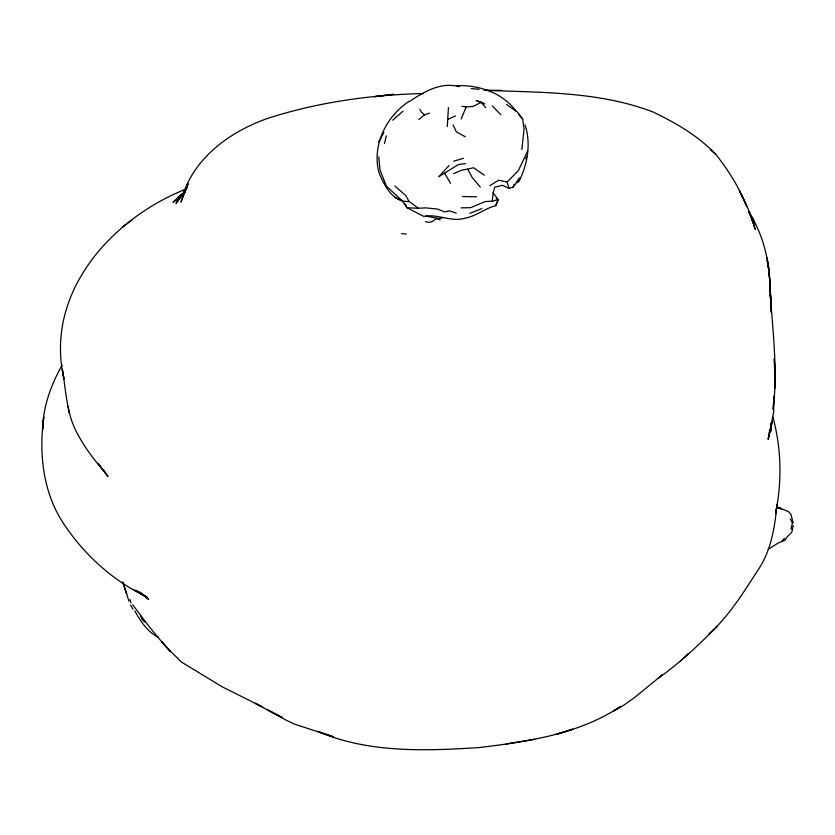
<?xml version="1.0" encoding="UTF-8"?>
<svg xmlns="http://www.w3.org/2000/svg" width="835" height="835" viewBox="0 0 835 835"><rect width="100%" height="100%" fill="white"/><g stroke="black" fill="none" stroke-linecap="round" stroke-linejoin="round"><path stroke-width="1.25" d="M771.373 422.562L771.279 431.017L771.112 423.533M770.256 294.88L771.425 309.91L770.277 290.778L771.3 312.363L769.494 277.46M773.419 403.43L773.147 409.421C777.761 371.377 773.022 332.988 770.308 294.953M448.437 107.621L447.309 126.565M775.13 388.233L774.295 358.726L774.88 369.738M773.628 398.639L773.732 396.249L773.742 411.77L768.221 439.127L769.766 430.223M793.25 525.539L791.81 532.271L786.706 537.281L785.14 540.13L777.803 543.241L768.221 549.346M777.354 503.755L775.59 513.295C782.051 481.482 781.476 448.52 772.897 417.135M461.139 207.863L470.616 207.675L485.25 201.559L492.222 201.162L493.151 192.791L494.831 187.176L502.493 185.318L508.985 188.334L512.982 187.259L520.476 177.625L517.731 179.89M776.654 507.565C774.515 529.766 770.34 552.426 757.314 571.098C742.973 593.247 728.757 616.303 709.009 634.068L717.088 626.5C698.749 644.87 679.888 663.021 658.565 677.926L662.76 674.503L634.256 697.747L623.922 705.116L613.798 710.877L620.259 706.734C578.269 734.299 527.553 741.751 478.685 747.596C424.764 750.999 368.235 753.128 317.53 731.324L333.175 736.731L294.463 724.122L285.695 719.927L255.26 703.258L261.898 706.692L222.214 686.829L181.289 661.957L164.485 645.142L148.839 626.198L132.723 604.801M408.722 101.62C385.937 116.545 371.199 146.73 379.361 173.732C384.737 186.174 393.16 202.717 409.077 201.454L418.387 208.239L425.62 207.863L437.644 209.074L444.69 211.944L449.428 210.785L456.307 213.196M769.776 430.077L769.473 432.478L769.87 430.015M521.854 149.538L524.088 128.903L522.585 119.008L517.303 111.953L506.438 104.438M769.922 431.653L772.198 421.518L768.221 439.127M384.476 143.62L386.261 135.875M516.27 182.009L518.838 181.706C527.511 164.589 531.321 143.39 524.985 124.843M790.985 529.338L792.363 522.961L790.39 519.026M378.746 156.938L380.061 170.225L386.365 186.028L402.543 201.214L407.094 207.811L423.742 216.39C437.603 213.478 450.837 222.34 464.844 218.238C476.023 216.286 484.822 208.447 495.698 205.681L498.224 199.68L493.151 192.791M512.982 187.259L514.183 184.191M461.16 118.977L466.16 106.922L473.038 106.442L481.158 102.308L484.676 103.832L476.211 100.471L481.158 102.308L485.74 107.725M495.698 205.681L498.224 199.68L496.199 198.49M527.626 151.083L518.305 170.737L507.137 181.936L498.495 180.276L489.936 185.673M186.716 188.052L182.228 197.206C193.877 157.606 230.439 131.398 267.889 118.319C317.999 102.183 371.074 94.731 423.606 93.551M378.683 141.94L383.881 132.494M62.093 365.083C51.039 384.851 42.982 406.76 42.616 429.618L43.785 416.936C38.974 451.756 42.575 489.289 61.153 519.798C81.987 552.76 111.723 580.367 147.106 597.077L134.529 590.053L144.538 595.835L139.706 592.526M525.633 158.838L526.895 156.75M187.27 186.915L176.081 203.615L183.157 193.511L176.081 202.07L185.339 191.539M449.011 165.643L438.667 176.79L458.269 164.62L465.439 163.597M781.925 541.08L784.472 538.398M687.299 654.807L688.551 653.648L679.648 661.644M185.182 191.528L172.991 202.31L183.637 193.146M392.721 120.177L403.023 111.191M186.758 188.762C111.535 218.206 44.057 293.179 64.013 379.153L62.343 369.425C65.902 389.82 66.372 411.237 75.588 430.14C83.416 445.9 94.104 459.981 105.617 473.205L98.405 463.947L108.018 476.493L102.809 469.186M418.867 119.457L424.535 114.844L429.534 113.122M184.932 191.925L183.324 193.198L185.255 191.685M184.566 192.217L177.636 197.686L184.598 192.394M122.599 226.911L131.533 220.283M409.369 101.557C424.076 91.746 440.838 81.694 459.177 86.621M453.635 173.649L460.941 170.444L473.654 167.751L484.321 175.214M447.685 119.374L455.513 115.971M469.865 213.343L481.837 208.604M453.676 161.186L463.446 158.316M492.222 201.162L498.224 199.68M443.009 217.778L439.074 218.519L426.236 216.202M506.104 743.985L534.609 739.278M777.02 507.774L779.786 507.659L781.623 509.141L776.634 506.835L788.459 511.563L790.954 514.443L793.187 522.814M483.987 90.305C540.6 92.528 599.373 91.401 653.043 111.994C675.765 122.86 698.29 135.917 715.72 154.318C728.558 170.236 739.246 187.76 746.918 206.725L739.299 190.641L743.547 199.168M418.387 208.239L407.094 207.811L404.871 203.5M486.481 90.274L501.699 90.357M462.36 196.528L476.482 196.799M456.724 85.661C478.81 84.805 502.639 92.789 516.03 111.128M471.316 88.583L479.06 89.282M401.677 233.549L406.248 234.05M461.87 106.264L466.16 106.922M425.443 221.682L429.19 222.392L432.666 221.39L436.162 218.676L440.149 219.793M394.621 197.394L402.616 200.849M465.272 136.763L456.348 131.836L453.071 124.968M158.493 637.314C147.44 632.032 140.562 621.24 134.821 610.928M136.804 590.543L148.651 599.353L140.05 592.349M394.694 185.881L405.685 195.453L409.077 201.454M710.606 149.622L715.72 154.318M424.535 114.844L421.31 112.015L419.817 109.301M710.481 149.475L714.478 153.014M139.789 592.318L143.077 595.376L139.716 592.203M492.337 105.941L500.843 114.729M144.622 622.096L141.898 619.1L140.53 615.165M518.389 114.092L522.585 119.008M480.292 187.019L472.213 177.531L467.84 169.369M749.298 213.165C764.672 236.649 770.068 265.227 770.381 292.918L768.92 268.943L767.062 257.796M130.573 605.218L132.963 609.153M748.661 211.902L753.786 220.503L748.765 211.777M444.711 173.231L450.524 183.397M750.216 215.096L754.976 223.676L750.435 215.42M741.856 195.557L749.809 212.643L755.372 229.562L751.25 217.403L753.587 223.008L750.341 215.461M122.547 581.932L128.966 601.158M126.795 594.092L123.382 583.101M507.137 181.936L508.985 188.334M130.02 599.52L130.876 602.818M68.073 406.405L69.242 413.127M768.471 267.952L767.271 260.541L768.221 267.784M768.701 271.417L769.327 276.249L768.92 268.943M768.68 269.183L769.369 276.27M773.617 400.539L773.711 403.013L773.628 399.579M770.58 294.724L770.841 306.288M184.817 191.403L180.976 202.08L188.136 183.627L184.817 191.403M572.622 729.226L556.621 734.299L572.622 729.226M389.089 94.814L374.195 96.693L393.588 94.355L389.089 94.814M273.64 713.038L268.004 710.115L282.094 717.453L273.64 713.038M170.486 651.624L162 641.896L170.486 651.624M773.377 419.859L772.834 417.416L773.408 419.848"/></g></svg>
